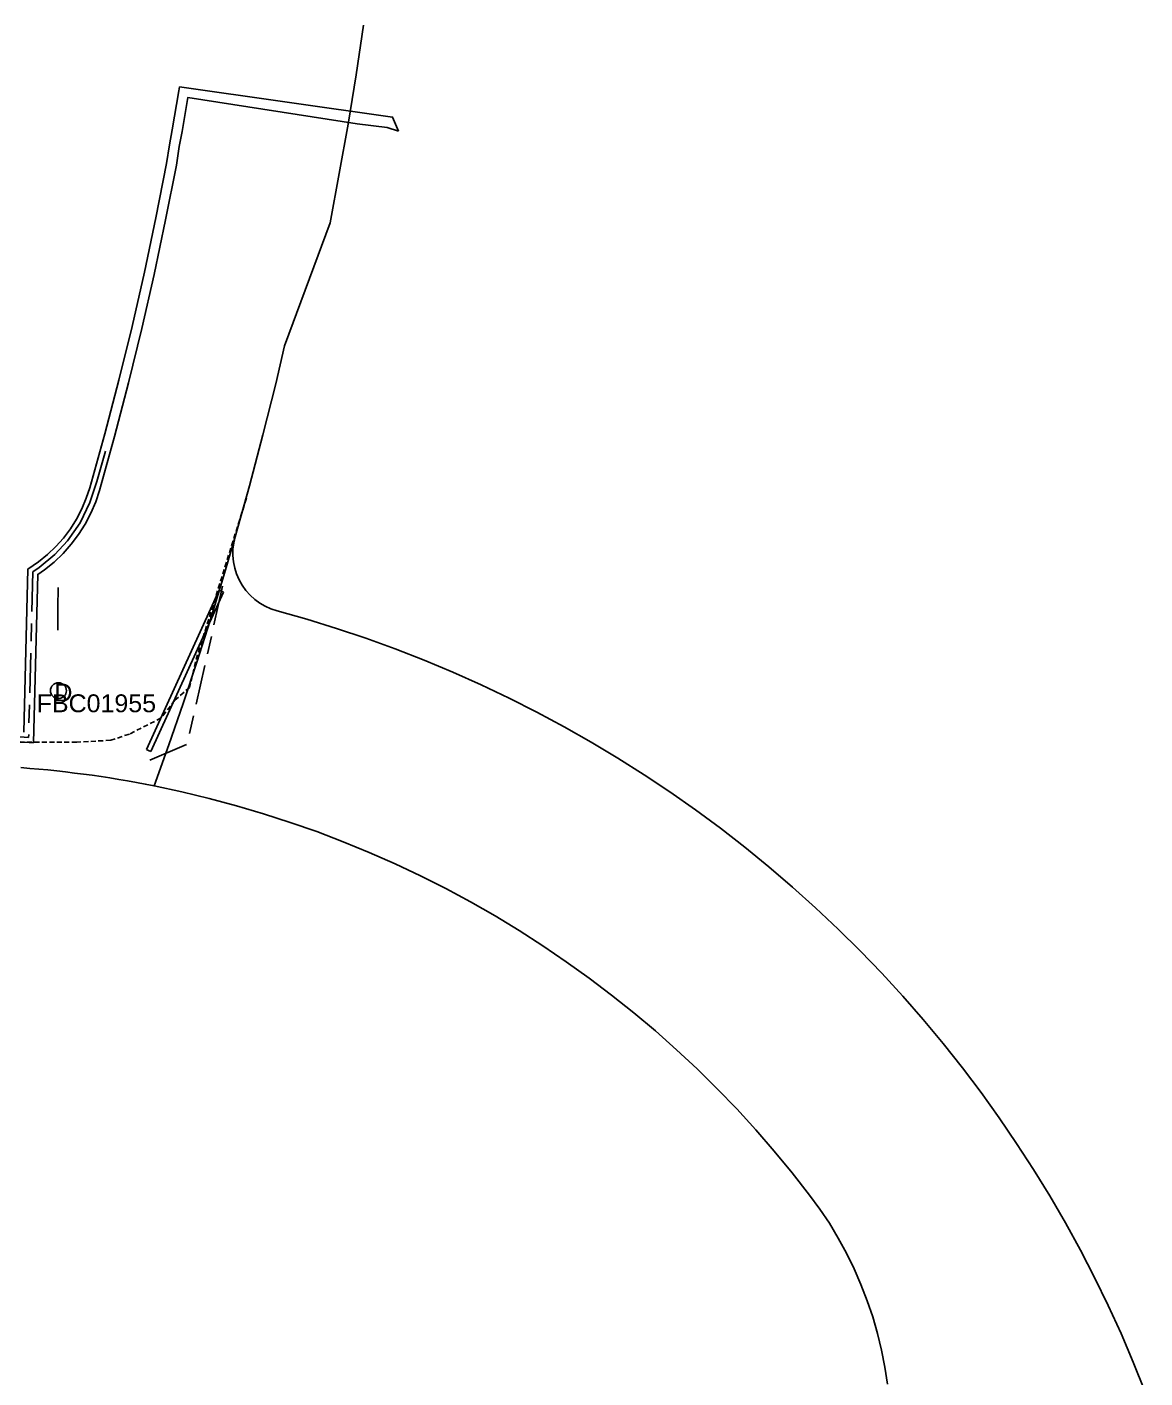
# Model space of a CAD drawing. Extents: x 301026 to 301961, y 6172667 to 6173436.
# Drawn here: x 301589.2 to 301701.7, y 6173090.8 to 6173226.9 of the extents above; entities that cross this region are included whole.
import ezdxf
from ezdxf.enums import TextEntityAlignment as Align

# ---------------------------------------------------------------- set-up
doc = ezdxf.new("R2010")
doc.units = 0
doc.linetypes.add('Cable Exist UG', pattern=[8.2, 4, -1.2, 1.8, -1.2])
doc.linetypes.add('DASHED', pattern=[0.75, 0.5, -0.25])
doc.layers.get('0').update_dxf_attribs({"color": 6})
doc.layers.add('Cadastre Land Parcels_SP_EXT', color=9, linetype='Continuous', lineweight=5)
doc.layers.add('Cadastre Roads_SP_EXT', color=9, linetype='Continuous', lineweight=5)
for name, color, linetype in [('Duct_SP_EXT', 7, 'Continuous'), ('Mains_HV_EXT', 7, 'Continuous'), ('Mains_SL_EXT', 7, 'Continuous'), ('Notes', 7, 'Continuous')]:
    doc.layers.add(name, color=color, linetype=linetype)
doc.layers.add('UNKNOWN_FEATURES', color=1, linetype='DASHED', plot=False)
doc.styles.get("Standard").update_dxf_attribs({"font": 'arial.ttf'})
doc.linetypes.add('Cable E UG', pattern='A,6,-0.5,["E",Standard,S=1.7,R=0,X=0.5,Y=-1],-2.9', length=9.4)

# ---------------------------------------------------------------- blocks, each defined once
blk = doc.blocks.new('DUCT_EXT')
blk.add_circle((0, 0.8), 0.8)
at = {"flags": 1}
blk.add_attdef('Z', (0, 0), '', height=0.2, dxfattribs=at)
at = {"flags": 9}
for tag, p in [('DUCT_CODE', (0, 0)), ('XSECT_TYPE', (0, -0.2)), ('STATE', (0, -0.6)), ('FB_REFERENCE', (0, -0.4)), ('NOTES', (0, -0.8))]:
    blk.add_attdef(tag, text='', height=0.2, dxfattribs=at).set_placement(p, align=Align.MIDDLE_LEFT)

msp = doc.modelspace()

# ---------------------------------------------------------------- linework, layer by layer
at = {"layer": 'Cadastre Land Parcels_SP_EXT', "color": 250, "linetype": 'Continuous', "lineweight": -3}
for points in [[(301623.07, 6173227.05), (301622.34, 6173222.05), (301621.53, 6173217.06), (301620.65, 6173212.09), (301619.72, 6173207.12), (301615.15, 6173194.74), (301614.25, 6173190.93), (301612.96, 6173185.78), (301611.6, 6173180.64), (301610.17, 6173175.52), (301610.02, 6173174.9), (301609.95, 6173174.27), (301609.94, 6173173.64), (301610, 6173173.01), (301610.12, 6173172.38), (301610.31, 6173171.78), (301610.56, 6173171.19), (301610.87, 6173170.64), (301611.25, 6173170.13), (301611.67, 6173169.65), (301612.14, 6173169.22), (301612.65, 6173168.85), (301613.19, 6173168.53), (301613.77, 6173168.27), (301614.38, 6173168.07), (301617.38, 6173167.22), (301620.36, 6173166.3), (301623.33, 6173165.3), (301626.27, 6173164.24), (301629.18, 6173163.1), (301632.07, 6173161.89), (301634.92, 6173160.62), (301637.75, 6173159.28), (301640.53, 6173157.87), (301643.29, 6173156.39), (301646.01, 6173154.85), (301648.69, 6173153.24), (301651.33, 6173151.57), (301653.93, 6173149.83), (301656.49, 6173148.04), (301659, 6173146.18), (301661.47, 6173144.27), (301663.89, 6173142.3), (301666.27, 6173140.26), (301668.59, 6173138.17), (301670.86, 6173136.03), (301673.08, 6173133.83), (301675.25, 6173131.57), (301677.36, 6173129.27), (301679.42, 6173126.91), (301681.42, 6173124.51), (301683.36, 6173122.06), (301685.24, 6173119.56), (301687.07, 6173117.02), (301688.82, 6173114.44), (301690.52, 6173111.81), (301692.15, 6173109.15), (301693.72, 6173106.44), (301695.23, 6173103.7), (301696.66, 6173100.93), (301698.03, 6173098.12), (301699.33, 6173095.29), (301700.56, 6173092.41), (301701.73, 6173089.51)], [(301701.73, 6173089.51), (301700.56, 6173092.41), (301699.33, 6173095.29), (301698.03, 6173098.12), (301696.66, 6173100.93), (301695.23, 6173103.7), (301693.72, 6173106.44), (301692.15, 6173109.15), (301690.52, 6173111.81), (301688.82, 6173114.44), (301687.07, 6173117.02), (301685.24, 6173119.56), (301683.36, 6173122.06), (301681.42, 6173124.51), (301679.42, 6173126.91), (301677.36, 6173129.27), (301675.25, 6173131.57), (301673.08, 6173133.83), (301670.86, 6173136.03), (301668.59, 6173138.17), (301666.27, 6173140.26), (301663.89, 6173142.3), (301661.47, 6173144.27), (301659, 6173146.18), (301656.49, 6173148.04), (301653.93, 6173149.83), (301651.33, 6173151.57), (301648.69, 6173153.24), (301646.01, 6173154.85), (301643.29, 6173156.39), (301640.53, 6173157.87), (301637.75, 6173159.28), (301634.92, 6173160.62), (301632.07, 6173161.89), (301629.18, 6173163.1), (301626.27, 6173164.24), (301623.33, 6173165.3), (301620.36, 6173166.3), (301617.38, 6173167.22), (301614.38, 6173168.07), (301613.77, 6173168.27), (301613.19, 6173168.53), (301612.65, 6173168.85), (301612.14, 6173169.22), (301611.67, 6173169.65), (301611.25, 6173170.13), (301610.87, 6173170.64), (301610.56, 6173171.19), (301610.31, 6173171.78), (301610.12, 6173172.38), (301610, 6173173.01), (301609.94, 6173173.64), (301609.95, 6173174.27), (301610.02, 6173174.9), (301610.17, 6173175.52), (301608.93, 6173171.3), (301607.64, 6173167.1), (301606.31, 6173162.91), (301604.92, 6173158.73), (301603.49, 6173154.58), (301602.01, 6173150.44), (301604.79, 6173149.84), (301607.55, 6173149.18), (301610.29, 6173148.45), (301613.02, 6173147.64), (301615.71, 6173146.77), (301618.39, 6173145.84), (301621.05, 6173144.81), (301623.67, 6173143.73), (301626.27, 6173142.6), (301628.83, 6173141.38), (301631.36, 6173140.1), (301633.87, 6173138.76), (301636.34, 6173137.35), (301638.76, 6173135.87), (301641.15, 6173134.34), (301643.49, 6173132.74), (301645.8, 6173131.09), (301648.06, 6173129.37), (301650.28, 6173127.6), (301652.46, 6173125.77), (301654.58, 6173123.88), (301656.65, 6173121.94), (301658.68, 6173119.95), (301660.65, 6173117.91), (301662.57, 6173115.82), (301664.43, 6173113.67), (301666.24, 6173111.48), (301667.98, 6173109.25), (301669.01, 6173107.84), (301669.97, 6173106.4), (301670.86, 6173104.91), (301671.69, 6173103.38), (301672.46, 6173101.82), (301673.15, 6173100.23), (301673.78, 6173098.61), (301674.34, 6173096.97), (301674.82, 6173095.3), (301675.23, 6173093.62), (301675.57, 6173091.92), (301675.83, 6173090.2)], [(301675.83, 6173090.2), (301675.57, 6173091.92), (301675.23, 6173093.62), (301674.82, 6173095.3), (301674.34, 6173096.97), (301673.78, 6173098.61), (301673.15, 6173100.23), (301672.46, 6173101.82), (301671.69, 6173103.38), (301670.86, 6173104.91), (301669.97, 6173106.4), (301669.01, 6173107.84), (301667.98, 6173109.25), (301666.24, 6173111.48), (301664.43, 6173113.67), (301662.57, 6173115.82), (301660.65, 6173117.91), (301658.68, 6173119.95), (301656.65, 6173121.94), (301654.58, 6173123.88), (301652.46, 6173125.77), (301650.28, 6173127.6), (301648.06, 6173129.37), (301645.8, 6173131.09), (301643.49, 6173132.74), (301641.15, 6173134.34), (301638.76, 6173135.87), (301636.34, 6173137.35), (301633.87, 6173138.76), (301631.36, 6173140.1), (301628.83, 6173141.38), (301626.27, 6173142.6), (301623.67, 6173143.73), (301621.05, 6173144.81), (301618.39, 6173145.84), (301615.71, 6173146.77), (301613.02, 6173147.64), (301610.29, 6173148.45), (301607.55, 6173149.18), (301604.79, 6173149.84), (301602.01, 6173150.44), (301601.12, 6173150.62), (301600.24, 6173150.78), (301599.35, 6173150.94), (301598.46, 6173151.09), (301597.57, 6173151.24), (301596.68, 6173151.38), (301595.79, 6173151.51), (301594.89, 6173151.63), (301594, 6173151.74), (301593.1, 6173151.85), (301592.21, 6173151.95), (301591.31, 6173152.05), (301590.41, 6173152.13), (301589.51, 6173152.21), (301588.61, 6173152.28)]]:
    msp.add_lwpolyline(points, dxfattribs=at)
at = {"layer": 'Cadastre Roads_SP_EXT', "color": 250, "linetype": 'Continuous', "lineweight": -3}
msp.add_lwpolyline([(301701.73, 6173089.51), (301700.56, 6173092.41), (301699.33, 6173095.29), (301698.03, 6173098.12), (301696.66, 6173100.93), (301695.23, 6173103.7), (301693.72, 6173106.44), (301692.15, 6173109.15), (301690.52, 6173111.81), (301688.82, 6173114.44), (301687.07, 6173117.02), (301685.24, 6173119.56), (301683.36, 6173122.06), (301681.42, 6173124.51), (301679.42, 6173126.91), (301677.36, 6173129.27), (301675.25, 6173131.57), (301673.08, 6173133.83), (301670.86, 6173136.03), (301668.59, 6173138.17), (301666.27, 6173140.26), (301663.89, 6173142.3), (301661.47, 6173144.27), (301659, 6173146.18), (301656.49, 6173148.04), (301653.93, 6173149.83), (301651.33, 6173151.57), (301648.69, 6173153.24), (301646.01, 6173154.85), (301643.29, 6173156.39), (301640.53, 6173157.87), (301637.75, 6173159.28), (301634.92, 6173160.62), (301632.07, 6173161.89), (301629.18, 6173163.1), (301626.27, 6173164.24), (301623.33, 6173165.3), (301620.36, 6173166.3), (301617.38, 6173167.22), (301614.38, 6173168.07), (301613.77, 6173168.27), (301613.19, 6173168.53), (301612.65, 6173168.85), (301612.14, 6173169.22), (301611.67, 6173169.65), (301611.25, 6173170.13), (301610.87, 6173170.64), (301610.56, 6173171.19), (301610.31, 6173171.78), (301610.12, 6173172.38), (301610, 6173173.01), (301609.94, 6173173.64), (301609.95, 6173174.27), (301610.02, 6173174.9), (301610.17, 6173175.52), (301608.93, 6173171.3), (301607.64, 6173167.1), (301606.31, 6173162.91), (301604.92, 6173158.73), (301603.49, 6173154.58), (301602.01, 6173150.44), (301604.79, 6173149.84), (301607.55, 6173149.18), (301610.29, 6173148.45), (301613.02, 6173147.64), (301615.71, 6173146.77), (301618.39, 6173145.84), (301621.05, 6173144.81), (301623.67, 6173143.73), (301626.27, 6173142.6), (301628.83, 6173141.38), (301631.36, 6173140.1), (301633.87, 6173138.76), (301636.34, 6173137.35), (301638.76, 6173135.87), (301641.15, 6173134.34), (301643.49, 6173132.74), (301645.8, 6173131.09), (301648.06, 6173129.37), (301650.28, 6173127.6), (301652.46, 6173125.77), (301654.58, 6173123.88), (301656.65, 6173121.94), (301658.68, 6173119.95), (301660.65, 6173117.91), (301662.57, 6173115.82), (301664.43, 6173113.67), (301666.24, 6173111.48), (301667.98, 6173109.25), (301669.01, 6173107.84), (301669.97, 6173106.4), (301670.86, 6173104.91), (301671.69, 6173103.38), (301672.46, 6173101.82), (301673.15, 6173100.23), (301673.78, 6173098.61), (301674.34, 6173096.97), (301674.82, 6173095.3), (301675.23, 6173093.62), (301675.57, 6173091.92), (301675.83, 6173090.2)], dxfattribs=at)
at = {"layer": 'Duct_SP_EXT'}
for p, q in [((301601.24, 6173154.11), (301608.57, 6173170.16)), ((301601.68, 6173153.91), (301609.01, 6173169.96)), ((301608.57, 6173170.16), (301608.79, 6173170.06)), ((301609.01, 6173169.96), (301608.79, 6173170.06)), ((301601.24, 6173154.11), (301601.46, 6173154.01)), ((301601.68, 6173153.91), (301601.46, 6173154.01))]:
    msp.add_line(p, q, dxfattribs=at)
at = {"layer": 'Mains_HV_EXT', "linetype": 'Cable E UG'}
for points in [[(301626.62, 6173216.35), (301625.46, 6173216.72), (301625.46, 6173216.72), (301622.45, 6173217.11), (301605.41, 6173219.77), (301604.82, 6173216.33), (301604.55, 6173214.82), (301604.25, 6173212.94), (301603.17, 6173207.43), (301602.01, 6173201.95), (301600.76, 6173196.48), (301599.43, 6173191.04), (301598.02, 6173185.62), (301596.5, 6173180.17), (301596.13, 6173179.04), (301595.65, 6173177.9), (301595.07, 6173176.81), (301594.41, 6173175.76), (301593.67, 6173174.77), (301592.85, 6173173.84), (301591.95, 6173172.98), (301590.99, 6173172.2), (301590.3, 6173171.73), (301589.86, 6173154.78), (301587.62, 6173154.95)], [(301626.62, 6173216.35), (301626.01, 6173217.78), (301604.57, 6173220.82), (301604.51, 6173220.42), (301604.51, 6173220.42), (301603.84, 6173216.51), (301603.56, 6173214.99), (301603.26, 6173213.11), (301602.19, 6173207.63), (301601.03, 6173202.16), (301599.79, 6173196.71), (301598.46, 6173191.29), (301597.05, 6173185.88), (301595.55, 6173180.46), (301595.19, 6173179.4), (301594.74, 6173178.33), (301594.21, 6173177.31), (301593.59, 6173176.33), (301592.89, 6173175.4), (301592.13, 6173174.54), (301591.29, 6173173.74), (301590.39, 6173173.01), (301589.31, 6173172.27), (301588.89, 6173155.86)]]:
    msp.add_lwpolyline(points, dxfattribs=at)
at = {"layer": 'Mains_HV_EXT', "linetype": 'Cable Exist UG'}
msp.add_lwpolyline([(301597.11, 6173184.15), (301596.24, 6173181.09), (301595.55, 6173178.96), (301594.57, 6173176.94), (301593.3, 6173175.12), (301592.02, 6173173.74), (301590.45, 6173172.44), (301589.8, 6173172), (301589.38, 6173155.32), (301589.38, 6173155.32), (301587.65, 6173155.45), (301584.64, 6173155.6), (301581.64, 6173155.67), (301553.17, 6173155.95), (301547.33, 6173150.24), (301546.95, 6173135.02)], dxfattribs=at)
at = {"layer": 'Mains_SL_EXT', "linetype": 'Cable Exist UG', "flags": 128}
msp.add_lwpolyline([(301608.91, 6173170.56), (301605.34, 6173154.64), (301601.04, 6173152.78)], dxfattribs=at)
at = {"layer": 'Notes'}
msp.add_lwpolyline([(301592.31, 6173166.12), (301592.31, 6173168.4), (301592.34, 6173170.42)], dxfattribs=at)
at = {"layer": 'UNKNOWN_FEATURES'}
msp.add_lwpolyline([(301611.3, 6173179.4), (301606.17, 6173162.94), (301605.59, 6173160.36), (301604.11, 6173159.08), (301602.72, 6173157.28), (301599.52, 6173155.66), (301597.64, 6173155.03), (301594.22, 6173154.85), (301584.96, 6173154.85)], dxfattribs=at)

# ---------------------------------------------------------------- block references
at = {"layer": 'Notes', "rotation": 269.9999999999998}
msp.add_blockref('DUCT_EXT', (301591.58, 6173160.03), dxfattribs=at)

# ---------------------------------------------------------------- texts
at = {"layer": 'Notes'}
for s, p in [('D', (301591.98, 6173158.94)), ('FBC01955', (301590.19, 6173157.86))]:
    msp.add_text(s, height=1.8, dxfattribs=at).set_placement(p)

doc.saveas('drawing.dxf')
